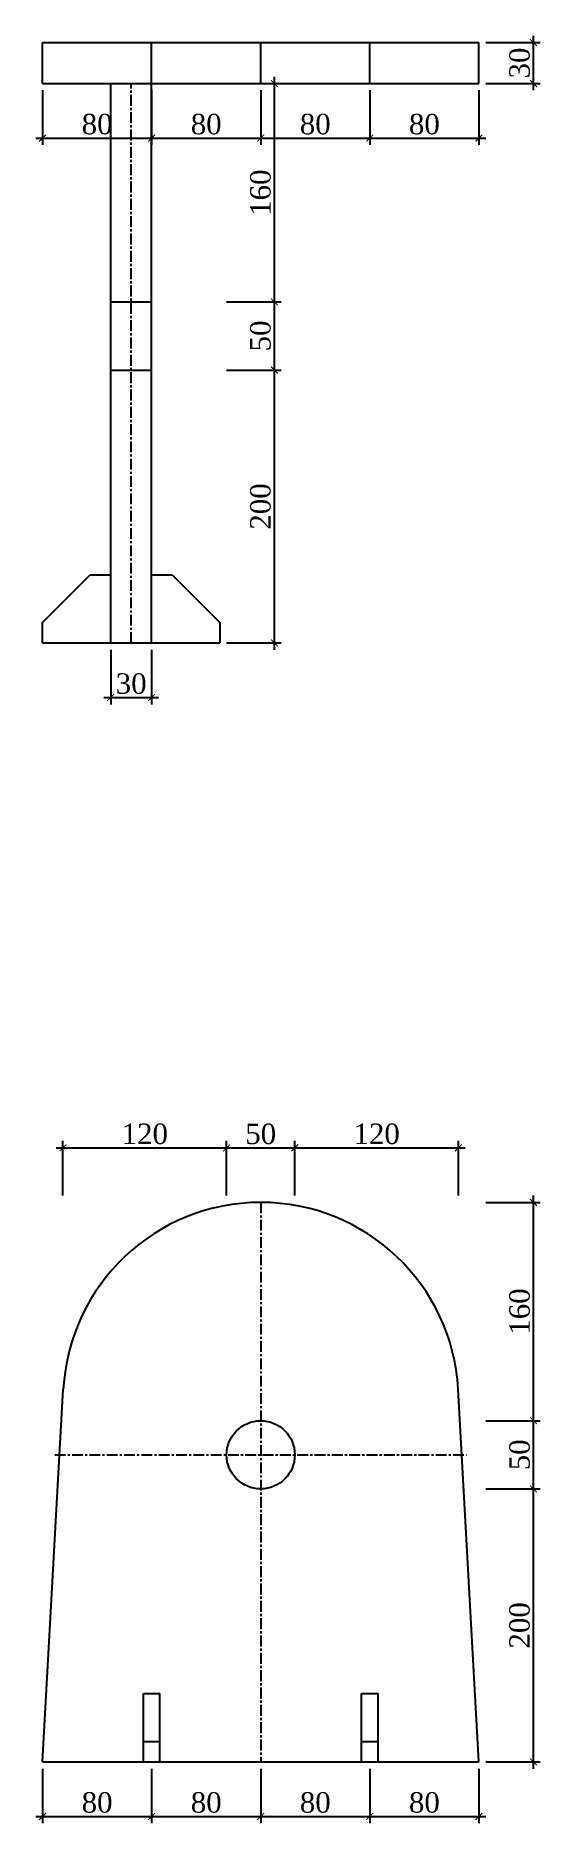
# Model space of a CAD drawing. Header units: millimetres. Extents: x -100 to 7300, y -900 to 25300.
import ezdxf

# ---------------------------------------------------------------- set-up
doc = ezdxf.new("R2010")
doc.units = ezdxf.units.MM
doc.linetypes.add('CENTER', pattern=[50.8, 31.75, -6.35, 6.35, -6.35])
doc.styles.add('dd', font='times.ttf')
doc.styles.get("Standard").update_dxf_attribs({"font": 'arial.ttf'})
doc.dimstyles.new('ISO-25', dxfattribs={"dimtxt": 2.5, "dimasz": 2.5, "dimexe": 1.25, "dimexo": 0.625, "dimtad": 1, "dimtxsty": 'Standard', "dimcen": 2.5, "dimadec": 0, "dimazin": 0, "dimtfac": 1, "dimtmove": 0, "dimatfit": 3, "dimfxl": 1, "dimarcsym": 0})

# ---------------------------------------------------------------- blocks, each defined once
blk = doc.blocks.new('_ArchTick')
at = {"color": 0, "linetype": 'ByBlock', "const_width": 0.15}
blk.add_lwpolyline([(-0.5, -0.5), (0.5, 0.5)], dxfattribs=at)
blk = doc.blocks.new('*D30')
at = {"color": 0, "lineweight": -2, "transparency": 16777216}
for p, q in [((0, -100), (0, -900)), ((1600, -100), (1600, -900)), ((-100, -800), (1700, -800))]:
    blk.add_line(p, q, dxfattribs=at)
at = {"layer": 'Defpoints', "color": 0, "transparency": 16777216}
for p in [(0, 0), (1600, 0), (1600, -800)]:
    blk.add_point(p, dxfattribs=at)
at = {"color": 0, "lineweight": -2, "transparency": 16777216, "xscale": 100, "yscale": 100, "zscale": 100, "rotation": 180}
blk.add_blockref('_ArchTick', (0, -800), dxfattribs=at)
at = {"color": 0, "lineweight": -2, "transparency": 16777216, "xscale": 100, "yscale": 100, "zscale": 100}
blk.add_blockref('_ArchTick', (1600, -800), dxfattribs=at)
at = {"color": 0, "transparency": 16777216, "insert": (800, -597), "char_height": 300, "attachment_point": 5, "style": 'dd'}
blk.add_mtext('80', dxfattribs=at)
blk = doc.blocks.new('*D31')
at = {"color": 0, "lineweight": -2, "transparency": 16777216}
for p, q in [((1600, -100), (1600, -900)), ((3200, -100), (3200, -900)), ((1500, -800), (3300, -800))]:
    blk.add_line(p, q, dxfattribs=at)
at = {"layer": 'Defpoints', "color": 0, "transparency": 16777216}
for p in [(1600, 0), (3200, 0), (3200, -800)]:
    blk.add_point(p, dxfattribs=at)
at = {"color": 0, "lineweight": -2, "transparency": 16777216, "xscale": 100, "yscale": 100, "zscale": 100, "rotation": 180}
blk.add_blockref('_ArchTick', (1600, -800), dxfattribs=at)
at = {"color": 0, "lineweight": -2, "transparency": 16777216, "xscale": 100, "yscale": 100, "zscale": 100}
blk.add_blockref('_ArchTick', (3200, -800), dxfattribs=at)
at = {"color": 0, "transparency": 16777216, "insert": (2400, -597), "char_height": 300, "attachment_point": 5, "style": 'dd'}
blk.add_mtext('80', dxfattribs=at)
blk = doc.blocks.new('*D32')
at = {"color": 0, "lineweight": -2, "transparency": 16777216}
for p, q in [((3200, -100), (3200, -900)), ((4800, -100), (4800, -900)), ((3100, -800), (4900, -800))]:
    blk.add_line(p, q, dxfattribs=at)
at = {"layer": 'Defpoints', "color": 0, "transparency": 16777216}
for p in [(3200, 0), (4800, 0), (4800, -800)]:
    blk.add_point(p, dxfattribs=at)
at = {"color": 0, "lineweight": -2, "transparency": 16777216, "xscale": 100, "yscale": 100, "zscale": 100, "rotation": 180}
blk.add_blockref('_ArchTick', (3200, -800), dxfattribs=at)
at = {"color": 0, "lineweight": -2, "transparency": 16777216, "xscale": 100, "yscale": 100, "zscale": 100}
blk.add_blockref('_ArchTick', (4800, -800), dxfattribs=at)
at = {"color": 0, "transparency": 16777216, "insert": (4000, -597), "char_height": 300, "attachment_point": 5, "style": 'dd'}
blk.add_mtext('80', dxfattribs=at)
blk = doc.blocks.new('*D33')
at = {"color": 0, "lineweight": -2, "transparency": 16777216}
for p, q in [((4800, -100), (4800, -900)), ((6400, -100), (6400, -900)), ((4700, -800), (6500, -800))]:
    blk.add_line(p, q, dxfattribs=at)
at = {"layer": 'Defpoints', "color": 0, "transparency": 16777216}
for p in [(4800, 0), (6400, 0), (6400, -800)]:
    blk.add_point(p, dxfattribs=at)
at = {"color": 0, "lineweight": -2, "transparency": 16777216, "xscale": 100, "yscale": 100, "zscale": 100, "rotation": 180}
blk.add_blockref('_ArchTick', (4800, -800), dxfattribs=at)
at = {"color": 0, "lineweight": -2, "transparency": 16777216, "xscale": 100, "yscale": 100, "zscale": 100}
blk.add_blockref('_ArchTick', (6400, -800), dxfattribs=at)
at = {"color": 0, "transparency": 16777216, "insert": (5600, -597), "char_height": 300, "attachment_point": 5, "style": 'dd'}
blk.add_mtext('80', dxfattribs=at)
blk = doc.blocks.new('*D34')
at = {"color": 0, "lineweight": -2, "transparency": 16777216}
for p, q in [((6500, 4000), (7300, 4000)), ((7200, -100), (7200, 4100)), ((6500, 0), (7300, 0))]:
    blk.add_line(p, q, dxfattribs=at)
at = {"layer": 'Defpoints', "color": 0, "transparency": 16777216}
for p in [(6400, 4000), (7200, 4000), (6400, 0)]:
    blk.add_point(p, dxfattribs=at)
at = {"color": 0, "lineweight": -2, "transparency": 16777216, "xscale": 100, "yscale": 100, "zscale": 100}
for p, rotation in [((7200, 4000), 90), ((7200, 0), 270)]:
    blk.add_blockref('_ArchTick', p, dxfattribs=dict(at, rotation=rotation))
at = {"color": 0, "transparency": 16777216, "insert": (6997, 2000), "char_height": 300, "attachment_point": 5, "rotation": 90, "style": 'dd'}
blk.add_mtext('200', dxfattribs=at)
blk = doc.blocks.new('*D35')
at = {"color": 0, "lineweight": -2, "transparency": 16777216}
for p, q in [((6500, 5000), (7300, 5000)), ((7200, 3900), (7200, 5100)), ((6500, 4000), (7300, 4000))]:
    blk.add_line(p, q, dxfattribs=at)
at = {"layer": 'Defpoints', "color": 0, "transparency": 16777216}
for p in [(6400, 5000), (7200, 5000), (6400, 4000)]:
    blk.add_point(p, dxfattribs=at)
at = {"color": 0, "lineweight": -2, "transparency": 16777216, "xscale": 100, "yscale": 100, "zscale": 100}
for p, rotation in [((7200, 5000), 90), ((7200, 4000), 270)]:
    blk.add_blockref('_ArchTick', p, dxfattribs=dict(at, rotation=rotation))
at = {"color": 0, "transparency": 16777216, "insert": (6997, 4500), "char_height": 300, "attachment_point": 5, "rotation": 90, "style": 'dd'}
blk.add_mtext('50', dxfattribs=at)
blk = doc.blocks.new('*D36')
at = {"color": 0, "lineweight": -2, "transparency": 16777216}
for p, q in [((6500, 8200), (7300, 8200)), ((7200, 4900), (7200, 8300)), ((6500, 5000), (7300, 5000))]:
    blk.add_line(p, q, dxfattribs=at)
at = {"layer": 'Defpoints', "color": 0, "transparency": 16777216}
for p in [(6400, 8200), (7200, 8200), (6400, 5000)]:
    blk.add_point(p, dxfattribs=at)
at = {"color": 0, "lineweight": -2, "transparency": 16777216, "xscale": 100, "yscale": 100, "zscale": 100}
for p, rotation in [((7200, 8200), 90), ((7200, 5000), 270)]:
    blk.add_blockref('_ArchTick', p, dxfattribs=dict(at, rotation=rotation))
at = {"color": 0, "transparency": 16777216, "insert": (6997, 6600), "char_height": 300, "attachment_point": 5, "rotation": 90, "style": 'dd'}
blk.add_mtext('160', dxfattribs=at)
blk = doc.blocks.new('*D37')
at = {"color": 0, "lineweight": -2, "transparency": 16777216}
for p, q in [((200, 9000), (2800, 9000)), ((300, 8300), (300, 9100)), ((2700, 8300), (2700, 9100))]:
    blk.add_line(p, q, dxfattribs=at)
at = {"layer": 'Defpoints', "color": 0, "transparency": 16777216}
for p in [(2700, 9000), (300, 8200), (2700, 8200)]:
    blk.add_point(p, dxfattribs=at)
at = {"color": 0, "lineweight": -2, "transparency": 16777216, "xscale": 100, "yscale": 100, "zscale": 100, "rotation": 180}
blk.add_blockref('_ArchTick', (300, 9000), dxfattribs=at)
at = {"color": 0, "lineweight": -2, "transparency": 16777216, "xscale": 100, "yscale": 100, "zscale": 100}
blk.add_blockref('_ArchTick', (2700, 9000), dxfattribs=at)
at = {"color": 0, "transparency": 16777216, "insert": (1500, 9203), "char_height": 300, "attachment_point": 5, "style": 'dd'}
blk.add_mtext('120', dxfattribs=at)
blk = doc.blocks.new('*D38')
at = {"color": 0, "lineweight": -2, "transparency": 16777216}
for p, q in [((2600, 9000), (3800, 9000)), ((2700, 8300), (2700, 9100)), ((3700, 8300), (3700, 9100))]:
    blk.add_line(p, q, dxfattribs=at)
at = {"layer": 'Defpoints', "color": 0, "transparency": 16777216}
for p in [(3700, 9000), (2700, 8200), (3700, 8200)]:
    blk.add_point(p, dxfattribs=at)
at = {"color": 0, "lineweight": -2, "transparency": 16777216, "xscale": 100, "yscale": 100, "zscale": 100, "rotation": 180}
blk.add_blockref('_ArchTick', (2700, 9000), dxfattribs=at)
at = {"color": 0, "lineweight": -2, "transparency": 16777216, "xscale": 100, "yscale": 100, "zscale": 100}
blk.add_blockref('_ArchTick', (3700, 9000), dxfattribs=at)
at = {"color": 0, "transparency": 16777216, "insert": (3200, 9203), "char_height": 300, "attachment_point": 5, "style": 'dd'}
blk.add_mtext('50', dxfattribs=at)
blk = doc.blocks.new('*D39')
at = {"color": 0, "lineweight": -2, "transparency": 16777216}
for p, q in [((3600, 9000), (6200, 9000)), ((3700, 8300), (3700, 9100)), ((6100, 8300), (6100, 9100))]:
    blk.add_line(p, q, dxfattribs=at)
at = {"layer": 'Defpoints', "color": 0, "transparency": 16777216}
for p in [(6100, 9000), (3700, 8200), (6100, 8200)]:
    blk.add_point(p, dxfattribs=at)
at = {"color": 0, "lineweight": -2, "transparency": 16777216, "xscale": 100, "yscale": 100, "zscale": 100, "rotation": 180}
blk.add_blockref('_ArchTick', (3700, 9000), dxfattribs=at)
at = {"color": 0, "lineweight": -2, "transparency": 16777216, "xscale": 100, "yscale": 100, "zscale": 100}
blk.add_blockref('_ArchTick', (6100, 9000), dxfattribs=at)
at = {"color": 0, "transparency": 16777216, "insert": (4900, 9203), "char_height": 300, "attachment_point": 5, "style": 'dd'}
blk.add_mtext('120', dxfattribs=at)
blk = doc.blocks.new('*D40')
at = {"color": 0, "lineweight": -2, "transparency": 16777216}
for p, q in [((1000, 16300), (1000, 15500)), ((1600, 16300), (1600, 15500)), ((900, 15600), (1700, 15600))]:
    blk.add_line(p, q, dxfattribs=at)
at = {"layer": 'Defpoints', "color": 0, "transparency": 16777216}
for p in [(1000, 16400), (1600, 16400), (1600, 15600)]:
    blk.add_point(p, dxfattribs=at)
at = {"color": 0, "lineweight": -2, "transparency": 16777216, "xscale": 100, "yscale": 100, "zscale": 100, "rotation": 180}
blk.add_blockref('_ArchTick', (1000, 15600), dxfattribs=at)
at = {"color": 0, "lineweight": -2, "transparency": 16777216, "xscale": 100, "yscale": 100, "zscale": 100}
blk.add_blockref('_ArchTick', (1600, 15600), dxfattribs=at)
at = {"color": 0, "transparency": 16777216, "insert": (1300, 15803), "char_height": 300, "attachment_point": 5, "style": 'dd'}
blk.add_mtext('30', dxfattribs=at)
blk = doc.blocks.new('*D41')
at = {"color": 0, "lineweight": -2, "transparency": 16777216}
for p, q in [((3400, 16300), (3400, 20500)), ((2700, 20400), (3500, 20400)), ((2700, 16400), (3500, 16400))]:
    blk.add_line(p, q, dxfattribs=at)
at = {"layer": 'Defpoints', "color": 0, "transparency": 16777216}
for p in [(2600, 20400), (3400, 20400), (2600, 16400)]:
    blk.add_point(p, dxfattribs=at)
at = {"color": 0, "lineweight": -2, "transparency": 16777216, "xscale": 100, "yscale": 100, "zscale": 100}
for p, rotation in [((3400, 20400), 90), ((3400, 16400), 270)]:
    blk.add_blockref('_ArchTick', p, dxfattribs=dict(at, rotation=rotation))
at = {"color": 0, "transparency": 16777216, "insert": (3197, 18400), "char_height": 300, "attachment_point": 5, "rotation": 90, "style": 'dd'}
blk.add_mtext('200', dxfattribs=at)
blk = doc.blocks.new('*D42')
at = {"color": 0, "lineweight": -2, "transparency": 16777216}
for p, q in [((3400, 20300), (3400, 21500)), ((2700, 21400), (3500, 21400)), ((2700, 20400), (3500, 20400))]:
    blk.add_line(p, q, dxfattribs=at)
at = {"layer": 'Defpoints', "color": 0, "transparency": 16777216}
for p in [(2600, 21400), (3400, 21400), (2600, 20400)]:
    blk.add_point(p, dxfattribs=at)
at = {"color": 0, "lineweight": -2, "transparency": 16777216, "xscale": 100, "yscale": 100, "zscale": 100}
for p, rotation in [((3400, 21400), 90), ((3400, 20400), 270)]:
    blk.add_blockref('_ArchTick', p, dxfattribs=dict(at, rotation=rotation))
at = {"color": 0, "transparency": 16777216, "insert": (3197, 20900), "char_height": 300, "attachment_point": 5, "rotation": 90, "style": 'dd'}
blk.add_mtext('50', dxfattribs=at)
blk = doc.blocks.new('*D43')
at = {"color": 0, "lineweight": -2, "transparency": 16777216}
for p, q in [((3400, 21300), (3400, 24700)), ((2700, 24600), (3500, 24600)), ((2700, 21400), (3500, 21400))]:
    blk.add_line(p, q, dxfattribs=at)
at = {"layer": 'Defpoints', "color": 0, "transparency": 16777216}
for p in [(2600, 24600), (3400, 24600), (2600, 21400)]:
    blk.add_point(p, dxfattribs=at)
at = {"color": 0, "lineweight": -2, "transparency": 16777216, "xscale": 100, "yscale": 100, "zscale": 100}
for p, rotation in [((3400, 24600), 90), ((3400, 21400), 270)]:
    blk.add_blockref('_ArchTick', p, dxfattribs=dict(at, rotation=rotation))
at = {"color": 0, "transparency": 16777216, "insert": (3197, 23000), "char_height": 300, "attachment_point": 5, "rotation": 90, "style": 'dd'}
blk.add_mtext('160', dxfattribs=at)
blk = doc.blocks.new('*D44')
at = {"color": 0, "lineweight": -2, "transparency": 16777216}
for p, q in [((0, 24500), (0, 23700)), ((1600, 24500), (1600, 23700)), ((-100, 23800), (1700, 23800))]:
    blk.add_line(p, q, dxfattribs=at)
at = {"layer": 'Defpoints', "color": 0, "transparency": 16777216}
for p in [(0, 24600), (1600, 24600), (1600, 23800)]:
    blk.add_point(p, dxfattribs=at)
at = {"color": 0, "lineweight": -2, "transparency": 16777216, "xscale": 100, "yscale": 100, "zscale": 100, "rotation": 180}
blk.add_blockref('_ArchTick', (0, 23800), dxfattribs=at)
at = {"color": 0, "lineweight": -2, "transparency": 16777216, "xscale": 100, "yscale": 100, "zscale": 100}
blk.add_blockref('_ArchTick', (1600, 23800), dxfattribs=at)
at = {"color": 0, "transparency": 16777216, "insert": (800, 24003), "char_height": 300, "attachment_point": 5, "style": 'dd'}
blk.add_mtext('80', dxfattribs=at)
blk = doc.blocks.new('*D45')
at = {"color": 0, "lineweight": -2, "transparency": 16777216}
for p, q in [((1600, 24500), (1600, 23700)), ((3200, 24500), (3200, 23700)), ((1500, 23800), (3300, 23800))]:
    blk.add_line(p, q, dxfattribs=at)
at = {"layer": 'Defpoints', "color": 0, "transparency": 16777216}
for p in [(1600, 24600), (3200, 24600), (3200, 23800)]:
    blk.add_point(p, dxfattribs=at)
at = {"color": 0, "lineweight": -2, "transparency": 16777216, "xscale": 100, "yscale": 100, "zscale": 100, "rotation": 180}
blk.add_blockref('_ArchTick', (1600, 23800), dxfattribs=at)
at = {"color": 0, "lineweight": -2, "transparency": 16777216, "xscale": 100, "yscale": 100, "zscale": 100}
blk.add_blockref('_ArchTick', (3200, 23800), dxfattribs=at)
at = {"color": 0, "transparency": 16777216, "insert": (2400, 24003), "char_height": 300, "attachment_point": 5, "style": 'dd'}
blk.add_mtext('80', dxfattribs=at)
blk = doc.blocks.new('*D46')
at = {"color": 0, "lineweight": -2, "transparency": 16777216}
for p, q in [((3200, 24500), (3200, 23700)), ((4800, 24500), (4800, 23700)), ((3100, 23800), (4900, 23800))]:
    blk.add_line(p, q, dxfattribs=at)
at = {"layer": 'Defpoints', "color": 0, "transparency": 16777216}
for p in [(3200, 24600), (4800, 24600), (4800, 23800)]:
    blk.add_point(p, dxfattribs=at)
at = {"color": 0, "lineweight": -2, "transparency": 16777216, "xscale": 100, "yscale": 100, "zscale": 100, "rotation": 180}
blk.add_blockref('_ArchTick', (3200, 23800), dxfattribs=at)
at = {"color": 0, "lineweight": -2, "transparency": 16777216, "xscale": 100, "yscale": 100, "zscale": 100}
blk.add_blockref('_ArchTick', (4800, 23800), dxfattribs=at)
at = {"color": 0, "transparency": 16777216, "insert": (4000, 24003), "char_height": 300, "attachment_point": 5, "style": 'dd'}
blk.add_mtext('80', dxfattribs=at)
blk = doc.blocks.new('*D47')
at = {"color": 0, "lineweight": -2, "transparency": 16777216}
for p, q in [((4800, 24500), (4800, 23700)), ((6400, 24500), (6400, 23700)), ((4700, 23800), (6500, 23800))]:
    blk.add_line(p, q, dxfattribs=at)
at = {"layer": 'Defpoints', "color": 0, "transparency": 16777216}
for p in [(4800, 24600), (6400, 24600), (6400, 23800)]:
    blk.add_point(p, dxfattribs=at)
at = {"color": 0, "lineweight": -2, "transparency": 16777216, "xscale": 100, "yscale": 100, "zscale": 100, "rotation": 180}
blk.add_blockref('_ArchTick', (4800, 23800), dxfattribs=at)
at = {"color": 0, "lineweight": -2, "transparency": 16777216, "xscale": 100, "yscale": 100, "zscale": 100}
blk.add_blockref('_ArchTick', (6400, 23800), dxfattribs=at)
at = {"color": 0, "transparency": 16777216, "insert": (5600, 24003), "char_height": 300, "attachment_point": 5, "style": 'dd'}
blk.add_mtext('80', dxfattribs=at)
blk = doc.blocks.new('*D48')
at = {"color": 0, "lineweight": -2, "transparency": 16777216}
for p, q in [((6500, 25200), (7300, 25200)), ((7200, 24500), (7200, 25300)), ((6500, 24600), (7300, 24600))]:
    blk.add_line(p, q, dxfattribs=at)
at = {"layer": 'Defpoints', "color": 0, "transparency": 16777216}
for p in [(6400, 25200), (7200, 25200), (6400, 24600)]:
    blk.add_point(p, dxfattribs=at)
at = {"color": 0, "lineweight": -2, "transparency": 16777216, "xscale": 100, "yscale": 100, "zscale": 100}
for p, rotation in [((7200, 25200), 90), ((7200, 24600), 270)]:
    blk.add_blockref('_ArchTick', p, dxfattribs=dict(at, rotation=rotation))
at = {"color": 0, "transparency": 16777216, "insert": (6997, 24900), "char_height": 300, "attachment_point": 5, "rotation": 90, "style": 'dd'}
blk.add_mtext('30', dxfattribs=at)

msp = doc.modelspace()

# ---------------------------------------------------------------- linework, layer by layer
for p, q in [((0, 25200), (6400, 25200)), ((0, 24600), (0, 25200)), ((1600, 24600), (1600, 25200)), ((3200, 24600), (3200, 25200)), ((4800, 24600), (4800, 25200)), ((6400, 24600), (6400, 25200)), ((0, 24600), (6400, 24600)), ((1000, 16400), (1000, 24600)), ((1000, 24600), (1600, 24600)), ((1600, 16400), (1600, 24600)), ((1000, 21400), (1600, 21400)), ((1000, 20400), (1600, 20400)), ((0, 16700), (700, 17400)), ((700, 17400), (1000, 17400)), ((1600, 17400), (1900, 17400)), ((1900, 17400), (2600, 16700)), ((0, 16400), (0, 16700)), ((2600, 16700), (2600, 16400)), ((0, 16400), (1000, 16400)), ((1000, 16400), (1600, 16400)), ((1600, 16400), (2600, 16400)), ((0, 0), (304.497, 5461.436)), ((6400, 0), (6095.503, 5461.436)), ((1480, 0), (1480, 1000)), ((1480, 1000), (1720, 1000)), ((1720, 0), (1720, 1000)), ((4680, 0), (4680, 1000)), ((4680, 1000), (4920, 1000)), ((4920, 0), (4920, 1000)), ((1480, 300), (1720, 300)), ((4680, 300), (4920, 300)), ((0, 0), (6400, 0))]:
    msp.add_line(p, q)
at = {"linetype": 'CENTER', "ltscale": 5}
for p, q in [((1300, 16400), (1300, 24600)), ((3200, 8200), (3200, 0)), ((180, 4500), (6220, 4500))]:
    msp.add_line(p, q, dxfattribs=at)
msp.add_circle((3200, 4500), 500)
msp.add_arc((3200, 5300), 2900, 3.1911646, 176.8088354)

# ---------------------------------------------------------------- dimensions: what is measured, and where the dimension line sits
for p1, p2, distance, text, override, picture, middle in [((6400, 24600), (6400, 25200), -800, '30', {"dimtxt": 300, "dimasz": 100, "dimexe": 100, "dimexo": 100, "dimgap": 50, "dimtad": 1, "dimjust": 0, "dimtih": 0, "dimtxsty": 'dd', "dimblk1": 'ArchTick', "dimblk2": 'ArchTick', "dimsah": 1, "dimdle": 100}, '*D48', (6997.404, 24900)), ((2600, 21400), (2600, 24600), -800, '160', {"dimtxt": 300, "dimasz": 100, "dimexe": 100, "dimexo": 100, "dimgap": 50, "dimtad": 1, "dimjust": 0, "dimtih": 0, "dimtxsty": 'dd', "dimblk1": 'ArchTick', "dimblk2": 'ArchTick', "dimsah": 1, "dimdle": 100}, '*D43', (3197.404, 23000)), ((0, 24600), (1600, 24600), -800, '80', {"dimtxt": 300, "dimasz": 100, "dimexe": 100, "dimexo": 100, "dimgap": 50, "dimtad": 1, "dimjust": 0, "dimtih": 0, "dimtxsty": 'dd', "dimblk1": 'ArchTick', "dimblk2": 'ArchTick', "dimsah": 1, "dimdle": 100}, '*D44', (800, 24002.596)), ((1600, 24600), (3200, 24600), -800, '80', {"dimtxt": 300, "dimasz": 100, "dimexe": 100, "dimexo": 100, "dimgap": 50, "dimtad": 1, "dimjust": 0, "dimtih": 0, "dimtxsty": 'dd', "dimblk1": 'ArchTick', "dimblk2": 'ArchTick', "dimsah": 1, "dimdle": 100}, '*D45', (2400, 24002.596)), ((3200, 24600), (4800, 24600), -800, '80', {"dimtxt": 300, "dimasz": 100, "dimexe": 100, "dimexo": 100, "dimgap": 50, "dimtad": 1, "dimjust": 0, "dimtih": 0, "dimtxsty": 'dd', "dimblk1": 'ArchTick', "dimblk2": 'ArchTick', "dimsah": 1, "dimdle": 100}, '*D46', (4000, 24002.596)), ((4800, 24600), (6400, 24600), -800, '80', {"dimtxt": 300, "dimasz": 100, "dimexe": 100, "dimexo": 100, "dimgap": 50, "dimtad": 1, "dimjust": 0, "dimtih": 0, "dimtxsty": 'dd', "dimblk1": 'ArchTick', "dimblk2": 'ArchTick', "dimsah": 1, "dimdle": 100}, '*D47', (5600, 24002.596)), ((2600, 20400), (2600, 21400), -800, '50', {"dimtxt": 300, "dimasz": 100, "dimexe": 100, "dimexo": 100, "dimgap": 50, "dimtad": 1, "dimjust": 0, "dimtih": 0, "dimtxsty": 'dd', "dimblk1": 'ArchTick', "dimblk2": 'ArchTick', "dimsah": 1, "dimdle": 100}, '*D42', (3197.404, 20900)), ((2600, 16400), (2600, 20400), -800, '200', {"dimtxt": 300, "dimasz": 100, "dimexe": 100, "dimexo": 100, "dimgap": 50, "dimtad": 1, "dimjust": 0, "dimtih": 0, "dimtxsty": 'dd', "dimblk1": 'ArchTick', "dimblk2": 'ArchTick', "dimsah": 1, "dimdle": 100}, '*D41', (3197.404, 18400)), ((1000, 16400), (1600, 16400), -800, '30', {"dimtxt": 300, "dimasz": 100, "dimexe": 100, "dimexo": 100, "dimgap": 50, "dimtad": 1, "dimjust": 0, "dimtih": 0, "dimtxsty": 'dd', "dimblk1": 'ArchTick', "dimblk2": 'ArchTick', "dimsah": 1, "dimdle": 100}, '*D40', (1300, 15802.596)), ((300, 8200), (2700, 8200), 800, '120', {"dimtxt": 300, "dimasz": 100, "dimexe": 100, "dimexo": 100, "dimgap": 50, "dimtad": 1, "dimjust": 0, "dimtih": 1, "dimtxsty": 'dd', "dimblk1": 'ArchTick', "dimblk2": 'ArchTick', "dimsah": 1, "dimdle": 100}, '*D37', (1500, 9202.596)), ((2700, 8200), (3700, 8200), 800, '50', {"dimtxt": 300, "dimasz": 100, "dimexe": 100, "dimexo": 100, "dimgap": 50, "dimtad": 1, "dimjust": 0, "dimtih": 1, "dimtxsty": 'dd', "dimblk1": 'ArchTick', "dimblk2": 'ArchTick', "dimsah": 1, "dimdle": 100}, '*D38', (3200, 9202.596)), ((3700, 8200), (6100, 8200), 800, '120', {"dimtxt": 300, "dimasz": 100, "dimexe": 100, "dimexo": 100, "dimgap": 50, "dimtad": 1, "dimjust": 0, "dimtih": 1, "dimtxsty": 'dd', "dimblk1": 'ArchTick', "dimblk2": 'ArchTick', "dimsah": 1, "dimdle": 100}, '*D39', (4900, 9202.596)), ((6400, 5000), (6400, 8200), -800, '160', {"dimtxt": 300, "dimasz": 100, "dimexe": 100, "dimexo": 100, "dimgap": 50, "dimtad": 1, "dimjust": 0, "dimtih": 0, "dimtxsty": 'dd', "dimblk1": 'ArchTick', "dimblk2": 'ArchTick', "dimsah": 1, "dimdle": 100}, '*D36', (6997.404, 6600)), ((6400, 4000), (6400, 5000), -800, '50', {"dimtxt": 300, "dimasz": 100, "dimexe": 100, "dimexo": 100, "dimgap": 50, "dimtad": 1, "dimjust": 0, "dimtih": 0, "dimtxsty": 'dd', "dimblk1": 'ArchTick', "dimblk2": 'ArchTick', "dimsah": 1, "dimdle": 100}, '*D35', (6997.404, 4500)), ((6400, 0), (6400, 4000), -800, '200', {"dimtxt": 300, "dimasz": 100, "dimexe": 100, "dimexo": 100, "dimgap": 50, "dimtad": 1, "dimjust": 0, "dimtih": 0, "dimtxsty": 'dd', "dimblk1": 'ArchTick', "dimblk2": 'ArchTick', "dimsah": 1, "dimdle": 100}, '*D34', (6997.404, 2000)), ((0, 0), (1600, 0), -800, '80', {"dimtxt": 300, "dimasz": 100, "dimexe": 100, "dimexo": 100, "dimgap": 50, "dimtad": 1, "dimjust": 0, "dimtih": 0, "dimtxsty": 'dd', "dimblk1": 'ArchTick', "dimblk2": 'ArchTick', "dimsah": 1, "dimdle": 100}, '*D30', (800, -597.404)), ((1600, 0), (3200, 0), -800, '80', {"dimtxt": 300, "dimasz": 100, "dimexe": 100, "dimexo": 100, "dimgap": 50, "dimtad": 1, "dimjust": 0, "dimtih": 0, "dimtxsty": 'dd', "dimblk1": 'ArchTick', "dimblk2": 'ArchTick', "dimsah": 1, "dimdle": 100}, '*D31', (2400, -597.404)), ((3200, 0), (4800, 0), -800, '80', {"dimtxt": 300, "dimasz": 100, "dimexe": 100, "dimexo": 100, "dimgap": 50, "dimtad": 1, "dimjust": 0, "dimtih": 0, "dimtxsty": 'dd', "dimblk1": 'ArchTick', "dimblk2": 'ArchTick', "dimsah": 1, "dimdle": 100}, '*D32', (4000, -597.404)), ((4800, 0), (6400, 0), -800, '80', {"dimtxt": 300, "dimasz": 100, "dimexe": 100, "dimexo": 100, "dimgap": 50, "dimtad": 1, "dimjust": 0, "dimtih": 0, "dimtxsty": 'dd', "dimblk1": 'ArchTick', "dimblk2": 'ArchTick', "dimsah": 1, "dimdle": 100}, '*D33', (5600, -597.404))]:
    dim = msp.add_aligned_dim(p1=p1, p2=p2, distance=distance, text=text, dimstyle='ISO-25', override=override)
    dim.commit()
    dim.dimension.update_dxf_attribs({"geometry": picture, "text_midpoint": middle})

doc.saveas('drawing.dxf')
